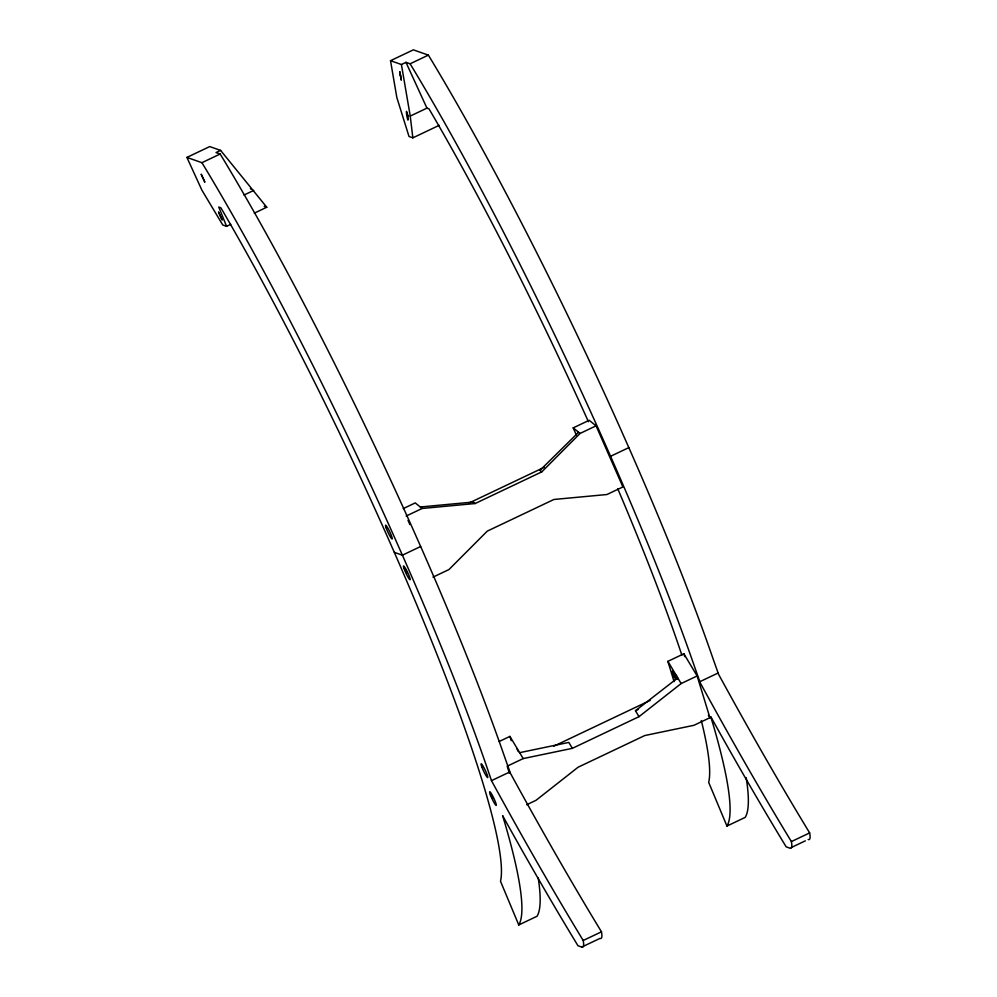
<?xml version="1.0" encoding="UTF-8"?>
<svg xmlns="http://www.w3.org/2000/svg" width="997" height="997" viewBox="0 0 997 997"><rect width="100%" height="100%" fill="white"/><g stroke="black" fill="none" stroke-linecap="round" stroke-linejoin="round"><path stroke-width="1.5" d="M406.14 516.06L422.117 508.47L475.133 503.535L541.782 471.868L580.08 433.433L596.069 425.844L622.901 486.935L606.924 494.524L553.908 499.472L487.259 531.139L448.949 569.561L432.972 577.151M509.417 773.36L507.211 766.17L523.201 758.58L572.353 748.336L639.002 716.669L635.463 710.749L677.711 677.935M639.002 716.669L681.163 683.543L697.14 675.954L683.855 653.77L667.878 661.36L674.047 681.524M399.847 71.909L401.218 79.91L399.847 71.909L400.532 75.909M230.731 224.35L226.581 226.319L222.742 224.973L201.905 190.178L186.913 157.414L209.731 146.571L220.611 150.397L266.76 207.239L254.285 213.159M439.166 125.335L412.845 137.848L409.007 136.489L396.843 97.569L390.525 60.692L413.356 49.85L428.361 55.122L431.925 60.991A501.03 59.783 64.6 0 1 621.119 430.193L630.316 450.956A501.03 59.783 64.6 0 1 712.855 658.17L718.55 674.259A801.987 95.687 64.6 0 0 809.651 832.906A66.288 7.914 64.6 0 1 808.168 839.499M220.611 150.397L216.05 152.566L220.175 154.012L223.739 159.881A501.03 59.783 64.6 0 1 412.932 529.083L422.142 549.858A501.03 59.783 64.6 0 1 504.669 757.059L510.364 773.149A801.987 95.687 64.6 0 0 601.465 931.809A66.288 7.914 64.6 0 1 599.995 938.389L581.725 947.063L577.986 945.754A801.987 95.687 64.6 0 1 505.741 821.279L502.613 815.633L505.429 825.055A501.03 59.783 64.6 0 1 518.764 924.942L537.022 916.268A501.03 59.783 64.6 0 0 538.218 877.996M390.525 60.692L401.405 64.518L405.978 62.35L410.103 63.796L413.668 69.665A501.03 59.783 64.6 0 1 602.861 438.867L612.058 459.642A501.03 59.783 64.6 0 1 694.597 666.843L700.293 682.933A801.987 95.687 64.6 0 0 791.381 841.58A66.288 7.914 64.6 0 1 789.911 848.173L786.172 846.852A801.987 95.687 64.6 0 1 713.927 722.389L710.799 716.743L713.603 726.165A501.03 59.783 64.6 0 1 726.95 826.052L745.208 817.378A501.03 59.783 64.6 0 0 746.167 777.61M186.913 157.414L201.917 162.685L220.175 154.012M410.103 63.796L428.361 55.122M243.978 195.051L253.712 190.427M412.845 137.848L410.241 116.076L426.94 108.137L429.009 108.872L430.916 112.1A461.549 55.072 64.6 0 1 588.442 421.756M403.249 508.607L415.238 502.912L422.117 508.47M576.328 434.979L573.2 427.875L589.177 420.285L596.069 425.844M468.764 503.161L544.25 467.294M420.659 546.506L402.389 555.192L394.351 552.363M610.575 456.29L628.845 447.616M499.26 741.456L509.916 736.397L523.201 758.58M675.692 679.568L674.072 676.427L676.352 675.343M674.383 676.951L676.664 675.866M553.746 746.217L650.194 700.405M635.463 710.749L638.23 709.44M581.725 947.063A66.288 7.914 64.6 0 0 583.208 940.483A801.987 95.687 64.6 0 1 492.107 781.822L491.484 780.663L509.741 771.99M699.67 681.774L717.927 673.1M526.653 804.766L535.975 800.342L578.123 767.204L644.785 735.537L693.937 725.305L709.914 717.715L697.14 675.954M583.208 940.483L601.465 931.809M791.381 841.58L809.651 832.906M791.319 847.5L805.364 840.832M519.649 752.66L568.813 742.416L572.353 748.336M420.285 506.987L473.288 502.039L475.133 503.535M407.349 115.677L407.997 115.914C408.982 130.545 403.922 100.547 407.997 115.914M264.193 206.342L266.76 207.239M573.2 427.875L580.08 433.433M541.782 471.868L539.95 470.385L578.447 432.399M250.409 188.533L251.082 189.305M201.917 162.685L205.482 168.555A501.03 59.783 64.6 0 1 394.675 537.757L403.872 558.532A501.03 59.783 64.6 0 1 486.411 765.733L491.484 780.663M708.356 715.098L709.914 717.715M667.878 661.36L681.163 683.543M491.322 795.818L492.967 798.547M677.611 679.244L672.414 671.018L674.072 676.427M517.032 749.034L518.34 751.663M405.978 62.35L426.94 108.137M408.01 520.322L409.892 524.584M405.206 569.25L406.801 572.864M726.95 826.052L708.693 782.383A461.549 55.072 64.6 0 0 701.315 720.569M518.764 924.942L500.506 881.273A461.549 55.072 64.6 0 0 222.73 210.99L220.823 207.762L218.754 207.04L226.581 226.319M683.855 653.77L684.74 656.649M509.916 736.397L511.237 740.721M401.405 64.518L410.241 116.076M617.754 488.742A461.549 55.072 64.6 0 1 681.873 655.154M201.269 174.35L204.759 181.965L201.269 174.35M218.592 212.199L222.082 219.801L218.592 212.199M386.038 527.637A7.64 0.91 64.6 0 0 391.896 538.928A7.64 0.91 64.6 0 0 388.793 529.856A7.64 0.91 64.6 0 0 386.038 527.637M403.935 568.365A7.64 0.91 64.6 0 0 409.779 579.656A7.64 0.91 64.6 0 0 406.689 570.583A7.64 0.91 64.6 0 0 403.935 568.365M481.85 766.967A7.64 0.91 64.6 0 0 487.62 777.61A7.64 0.91 64.6 0 0 483.869 767.553A7.64 0.91 64.6 0 0 481.85 766.967M490.374 794.808A7.64 0.91 64.6 0 0 496.132 805.451A7.64 0.91 64.6 0 0 492.381 795.394A7.64 0.91 64.6 0 0 490.374 794.808"/></g></svg>
